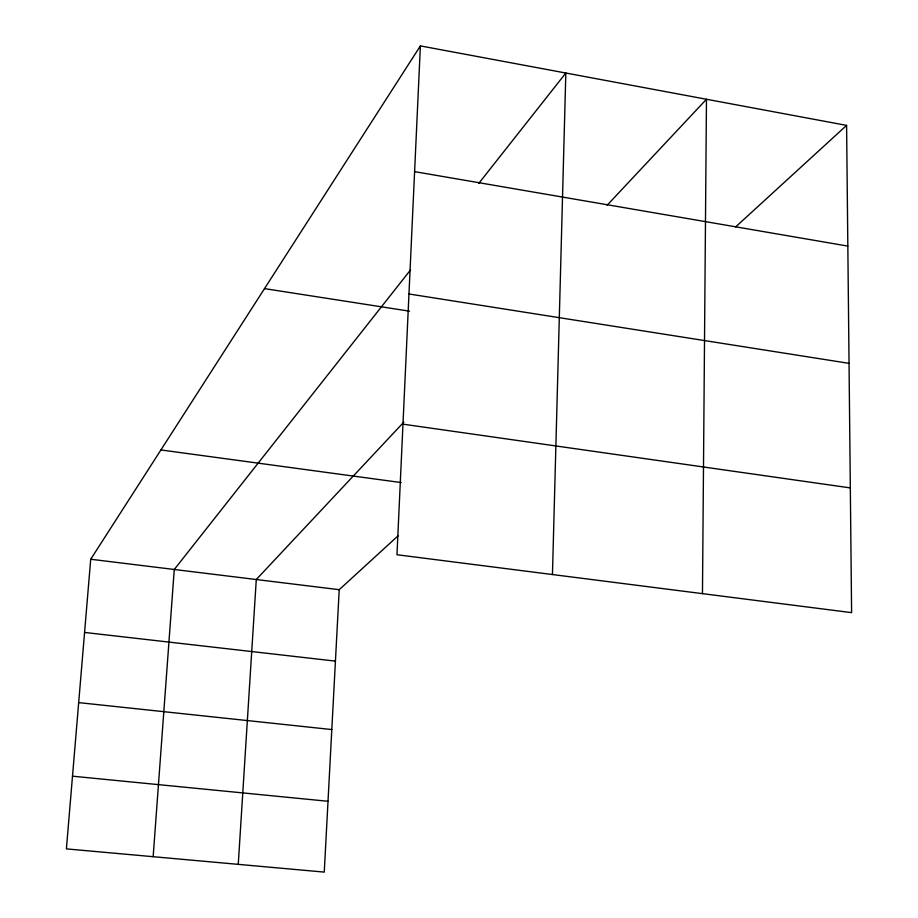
<?xml version="1.0" encoding="UTF-8"?>
<svg xmlns="http://www.w3.org/2000/svg" width="918" height="918" viewBox="0 0 918 918"><rect width="100%" height="100%" fill="white"/><g stroke="black" fill="none" stroke-linecap="round" stroke-linejoin="round"><path stroke-width="1.38" d="M702.465 593.648L706.47 99.259L607.154 205.207M552.452 574.542L565.832 73.027L478.783 183.382M420.387 45.9L396.966 554.736L851.606 612.639L846.591 125.387L420.387 45.9L90.721 559.246L66.394 848.886L324.261 872.1L339.212 589.689L398.366 535.561M238.255 864.354L256.283 579.522L403.817 422.131M153.157 856.689L174.271 569.481L410.621 269.812M735.662 226.895L846.591 125.387M72.499 776.192L328.013 801.276M78.684 702.614L331.811 729.558M84.571 632.445L335.437 661.121M90.721 559.246L339.212 589.689M160.902 449.946L401.212 482.57M402.979 424.162L850.32 487.906M264.51 288.619L409.554 311.191M408.969 293.978L849.035 363.344M414.592 171.643L847.83 246.093"/></g></svg>
